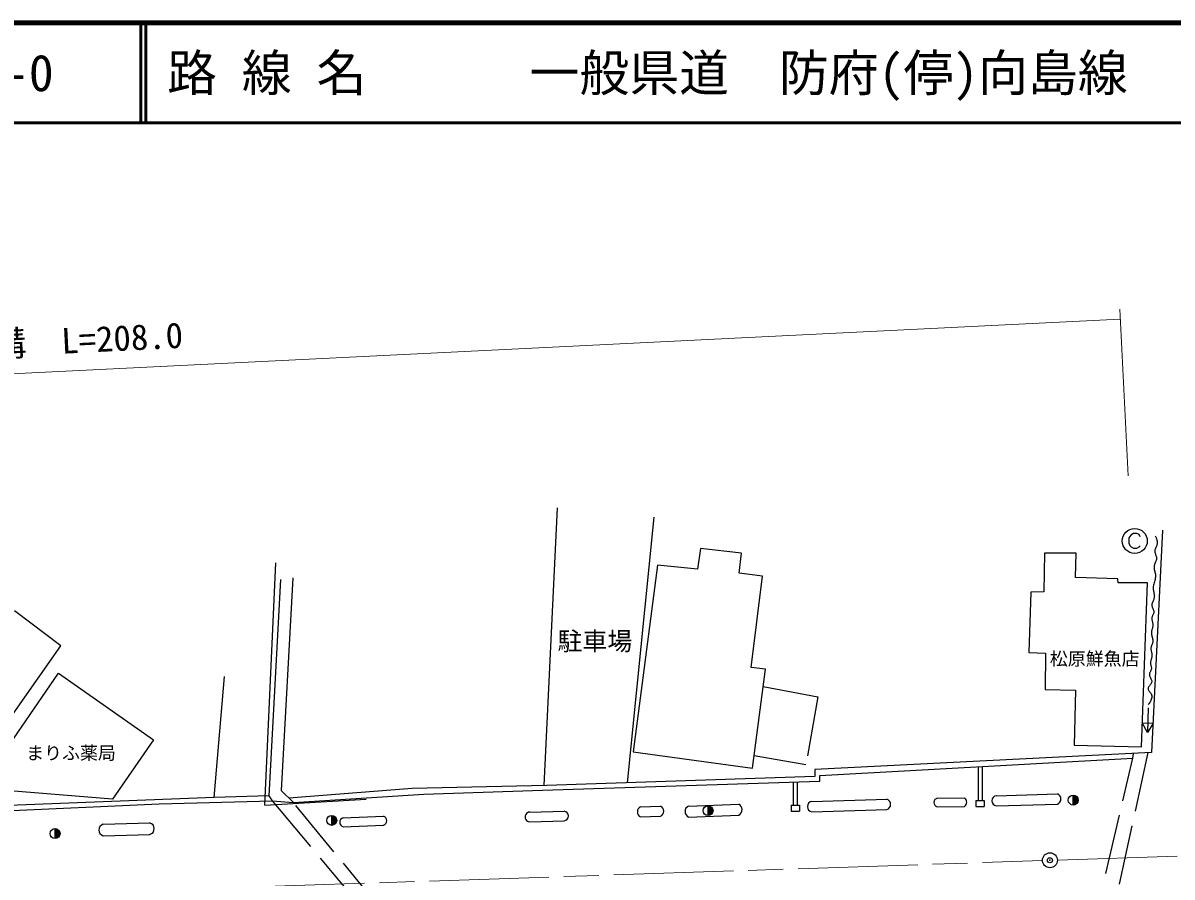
# Model space of a CAD drawing. Units: millimetres, scale not verified. Extents: x 40000 to 680000, y 20000 to 380000.
# Drawn here: x 165925 to 281163, y 294392 to 380000 of the extents above; entities that cross this region are included whole.
import ezdxf
from ezdxf.enums import TextEntityAlignment as Align

# ---------------------------------------------------------------- set-up
doc = ezdxf.new("R2010")
doc.units = ezdxf.units.MM
doc.header["$LTSCALE"] = 1000
doc.header["$PDMODE"] = 32
doc.header["$PDSIZE"] = 500
doc.linetypes.add('CHAIN', pattern=[18.5, 12, -1.5, 3.5, -1.5])
doc.linetypes.add('DASHED', pattern=[7.5, 6, -1.5])
for name, color, linetype, lineweight in [('M-BGD', 7, 'Continuous', 25), ('M-BGD-EXST', 7, 'Continuous', 25), ('M-BMK', 2, 'CHAIN', 13), ('M-BMK-SRVR', 3, 'Continuous', 25), ('M-STR-HTXT', 7, 'Continuous', 13), ('M-TTL', 2, 'Continuous', 140), ('M-TTL-LINE', 7, 'Continuous', 50)]:
    doc.layers.add(name, color=color, linetype=linetype, lineweight=lineweight)
doc.layers.add('M-OTRS', color=6, linetype='Continuous')
doc.layers.add('M-TTL-TXT', color=7, linetype='Continuous')
doc.styles.add('ＭＳ ゴシック', font='')
doc.styles.get('ＭＳ ゴシック').set_extended_font_data('MS Gothic')

msp = doc.modelspace()

# ---------------------------------------------------------------- linework, layer by layer
at = {"layer": 'M-BGD'}
for p, q in [((219504, 331408), (218166, 303553)), ((226548, 303831), (229217, 330457)), ((280223, 329154), (279104, 306878)), ((233879, 327329), (233568, 325259)), ((237988, 326865), (233879, 327329)), ((237742, 324845), (237988, 326865)), ((268372, 326846), (268303, 322983)), ((271545, 326846), (268372, 326846)), ((271476, 324431), (271545, 326846)), ((190189, 301601), (191268, 325877)), ((229567, 325638), (227118, 306943)), ((233568, 325259), (229567, 325638)), ((191745, 324224), (190573, 302528)), ((192987, 324397), (191804, 303055)), ((240087, 324535), (237742, 324845)), ((238949, 315394), (240087, 324535)), ((275742, 324285), (271476, 324431)), ((275751, 323891), (275742, 324285)), ((278720, 323879), (275751, 323891)), ((278099, 307426), (278720, 323879)), ((266992, 322948), (266819, 316912)), ((268303, 322983), (266992, 322948)), ((169736, 317560), (165060, 321059)), ((164933, 310754), (169736, 317560)), ((266819, 316912), (268475, 316843)), ((268475, 316843), (268441, 313186)), ((161545, 303279), (169497, 314825)), ((169497, 314825), (179008, 308145)), ((240398, 315222), (238949, 315394)), ((239087, 305288), (240398, 315222)), ((185088, 302356), (186123, 314497)), ((268441, 313186), (271476, 313118)), ((271476, 313118), (271338, 307599)), ((278774, 311363), (278698, 308864)), ((278698, 308864), (278169, 309849)), ((278169, 309849), (279286, 309814)), ((279286, 309814), (278698, 308864)), ((179008, 308145), (174905, 302197)), ((227118, 306943), (239087, 305288)), ((279104, 306878), (245353, 305163)), ((271338, 307599), (278099, 307426)), ((277231, 306296), (277297, 306786)), ((245835, 304573), (277231, 306296)), ((245346, 304454), (218426, 303562)), ((245353, 305163), (245346, 304454)), ((245835, 303983), (245835, 304573)), ((174905, 302197), (161545, 303279)), ((204972, 303252), (192572, 302311)), ((218426, 303562), (204972, 303252)), ((206125, 302690), (218017, 303112)), ((218017, 303112), (245835, 303983)), ((185088, 302356), (163668, 301540)), ((179575, 301735), (190912, 302043)), ((190573, 302528), (185088, 302356)), ((190189, 301601), (200354, 302186)), ((190573, 302528), (190912, 302043)), ((190912, 302043), (193052, 301846)), ((191804, 303055), (193052, 301846)), ((193052, 301846), (206125, 302690)), ((245045, 301973), (252561, 302192)), ((257616, 302287), (260340, 302321)), ((261489, 302068), (261489, 301468)), ((261489, 302068), (262339, 302068)), ((262339, 302068), (262339, 301468)), ((263516, 302545), (269669, 302727)), ((151897, 300472), (179575, 301735)), ((216765, 300892), (220201, 300994)), ((227847, 301432), (229858, 301500)), ((232681, 301501), (237712, 301705)), ((242955, 301589), (242955, 300989)), ((242955, 301589), (243805, 301589)), ((242955, 300989), (243805, 300989)), ((243805, 301589), (243805, 300989)), ((245045, 300928), (252561, 301148)), ((257616, 301434), (260340, 301467)), ((261489, 301468), (262339, 301468)), ((263516, 301521), (269669, 301703)), ((173961, 299674), (178631, 299809)), ((198043, 300324), (202067, 300481)), ((216765, 299928), (220201, 300031)), ((227847, 300412), (229858, 300479)), ((232681, 300401), (237712, 300605)), ((173961, 298531), (178631, 298666)), ((198043, 299416), (202067, 299574))]:
    msp.add_line(p, q, dxfattribs=at)
at = {"layer": 'M-BGD', "linetype": 'DASHED'}
for p, q in [((240170, 313497), (245641, 312462)), ((245641, 312462), (244434, 305633)), ((244434, 305633), (239252, 306538)), ((278730, 306859), (275097, 290195)), ((261713, 305444), (261713, 302068)), ((262113, 305466), (262113, 302068)), ((272816, 287438), (277231, 306296)), ((243178, 303900), (243178, 301589)), ((243578, 303912), (243578, 301589)), ((190912, 302043), (205016, 285218)), ((206647, 285348), (193052, 301846))]:
    msp.add_line(p, q, dxfattribs=at)
at = {"layer": 'M-BGD'}
msp.add_lwpolyline([(279485, 328566), (279523, 328501), (279557, 328433), (279586, 328362), (279612, 328290), (279634, 328217), (279652, 328142), (279665, 328067), (279674, 327991), (279679, 327915), (279679, 327840), (279670, 327764), (279652, 327691), (279626, 327618), (279594, 327547), (279560, 327476), (279526, 327406), (279494, 327334), (279467, 327262), (279447, 327189), (279437, 327113), (279438, 327030), (279449, 326947), (279468, 326865), (279493, 326783), (279520, 326702), (279547, 326620), (279572, 326539), (279592, 326457), (279604, 326374), (279606, 326290), (279597, 326208), (279578, 326127), (279552, 326048), (279521, 325969), (279487, 325891), (279454, 325812), (279422, 325734), (279395, 325654), (279375, 325574), (279364, 325491), (279363, 325399), (279372, 325307), (279387, 325215), (279408, 325123), (279431, 325032), (279455, 324940), (279477, 324849), (279495, 324757), (279506, 324664), (279509, 324571), (279501, 324453), (279482, 324337), (279456, 324221), (279424, 324105), (279390, 323990), (279356, 323875), (279324, 323760), (279297, 323644), (279277, 323527), (279267, 323409), (279268, 323315), (279278, 323220), (279293, 323125), (279312, 323031), (279333, 322937), (279353, 322843), (279371, 322749), (279385, 322654), (279391, 322560), (279388, 322465), (279376, 322383), (279355, 322302), (279327, 322223), (279295, 322144), (279261, 322066), (279227, 321988), (279197, 321909), (279171, 321830), (279154, 321749), (279146, 321666), (279151, 321590), (279166, 321514), (279188, 321439), (279216, 321365), (279246, 321291), (279276, 321217), (279303, 321143), (279325, 321068), (279338, 320993), (279340, 320916), (279332, 320863), (279318, 320811), (279298, 320760), (279273, 320711), (279247, 320661), (279221, 320612), (279195, 320563), (279173, 320512), (279156, 320461), (279146, 320408), (279142, 320332), (279145, 320258), (279155, 320183), (279169, 320108), (279186, 320033), (279203, 319958), (279220, 319883), (279233, 319808), (279241, 319733), (279243, 319657), (279237, 319579), (279225, 319501), (279209, 319424), (279190, 319347), (279169, 319270), (279148, 319193), (279129, 319116), (279113, 319039), (279102, 318961), (279098, 318882), (279101, 318792), (279113, 318702), (279131, 318613), (279153, 318523), (279177, 318434), (279200, 318345), (279220, 318256), (279235, 318167), (279244, 318077), (279243, 317987), (279234, 317922), (279219, 317858), (279198, 317795), (279174, 317733), (279148, 317672), (279121, 317610), (279097, 317548), (279075, 317486), (279059, 317422), (279049, 317357), (279047, 317280), (279051, 317202), (279062, 317125), (279076, 317047), (279092, 316970), (279109, 316893), (279125, 316816), (279137, 316738), (279145, 316660), (279146, 316583), (279140, 316507), (279128, 316431), (279112, 316356), (279092, 316282), (279072, 316207), (279051, 316133), (279032, 316058), (279016, 315984), (279005, 315908), (279001, 315832), (279004, 315773), (279012, 315715), (279025, 315657), (279040, 315599), (279056, 315541), (279072, 315483), (279086, 315426), (279095, 315368), (279100, 315309), (279098, 315251), (279087, 315196), (279069, 315144), (279045, 315092), (279018, 315042), (278989, 314991), (278960, 314941), (278934, 314890), (278912, 314839), (278897, 314786), (278890, 314731), (278895, 314652), (278914, 314574), (278942, 314498), (278978, 314423), (279016, 314348), (279054, 314273), (279088, 314198), (279115, 314121), (279131, 314044), (279132, 313965), (279116, 313890), (279085, 313820), (279043, 313753), (278995, 313687), (278942, 313623), (278891, 313559), (278844, 313493), (278805, 313426), (278779, 313355), (278769, 313280), (278778, 313203), (278805, 313129), (278844, 313059), (278892, 312991), (278945, 312924), (278998, 312857), (279048, 312789), (279089, 312719), (279119, 312645), (279132, 312568), (279131, 312474), (279122, 312379), (279104, 312284), (279078, 312190), (279044, 312098), (279004, 312009), (278957, 311924), (278904, 311842), (278846, 311766), (278782, 311695)], dxfattribs=at)
for centre, radius, start, end in [((245116, 301450), 527, 97.69409, 262.30591), ((252393, 301673), 552, 287.76095, 73.19396), ((257717, 301860), 439, 99.61644, 256.64007), ((260088, 301894), 496, 300.58454, 59.41546), ((263604, 302037), 515, 99.80717, 260.19283), ((269476, 302215), 547, 290.6545, 69.3455), ((216765, 300410), 482, 89.9692, 270.0308), ((220135, 300512), 486, 277.83528, 82.16472), ((228116, 300922), 577, 117.7842, 242.2158), ((229655, 300990), 549, 291.67581, 68.32419), ((232926, 300949), 604, 113.94774, 246.69243), ((237419, 301157), 622, 297.50287, 61.85337), ((174119, 299103), 593, 105.47378, 254.52622), ((178515, 299238), 583, 281.38061, 78.61939), ((198144, 299878), 458, 102.70937, 258.83907), ((201927, 300028), 475, 289.48724, 72.81966)]:
    msp.add_arc(centre, radius, start, end, dxfattribs=at)
at = {"layer": 'M-BGD-EXST'}
for p, q in [((277020, 328669), (276842, 328386)), ((277302, 328831), (277020, 328669)), ((277643, 328831), (277302, 328831)), ((277868, 328721), (277643, 328831)), ((277973, 328501), (277868, 328721)), ((276842, 328386), (276842, 327825)), ((276842, 327825), (276962, 327600)), ((276962, 327600), (277077, 327480)), ((277077, 327480), (277292, 327370)), ((277292, 327370), (277632, 327370)), ((277632, 327370), (277863, 327485)), ((277863, 327485), (277973, 327595)), ((271255, 301598), (271255, 302598)), ((271297, 301600), (271297, 302597)), ((271339, 301605), (271339, 302591)), ((271380, 301614), (271380, 302582)), ((271422, 301627), (271422, 302570)), ((271464, 301644), (271464, 302553)), ((271505, 301665), (271505, 302531)), ((271547, 301692), (271547, 302504)), ((271589, 301726), (271589, 302471)), ((271630, 301768), (271630, 302429)), ((271672, 301822), (271672, 302375)), ((271714, 301898), (271714, 302298)), ((234628, 300545), (234628, 301545)), ((234669, 300546), (234669, 301543)), ((234711, 300552), (234711, 301538)), ((234753, 300561), (234753, 301529)), ((234794, 300573), (234794, 301516)), ((234836, 300590), (234836, 301499)), ((234878, 300612), (234878, 301478)), ((234919, 300639), (234919, 301451)), ((234961, 300672), (234961, 301417)), ((235003, 300714), (235003, 301375)), ((235044, 300768), (235044, 301321)), ((235086, 300845), (235086, 301244)), ((196889, 299568), (196889, 300568)), ((196930, 299569), (196930, 300566)), ((196972, 299575), (196972, 300561)), ((197014, 299584), (197014, 300552)), ((197055, 299596), (197055, 300539)), ((197097, 299613), (197097, 300522)), ((197139, 299635), (197139, 300501)), ((197180, 299662), (197180, 300474)), ((197222, 299695), (197222, 300440)), ((197264, 299737), (197264, 300398)), ((197305, 299791), (197305, 300344)), ((197347, 299868), (197347, 300267)), ((169140, 298246), (169140, 299246)), ((169182, 298248), (169182, 299244)), ((169223, 298253), (169223, 299239)), ((169265, 298262), (169265, 299230)), ((169307, 298274), (169307, 299217)), ((169348, 298291), (169348, 299200)), ((169390, 298313), (169390, 299179)), ((169432, 298340), (169432, 299152)), ((169473, 298373), (169473, 299118)), ((169515, 298415), (169515, 299077)), ((169557, 298469), (169557, 299022)), ((169598, 298546), (169598, 298946))]:
    msp.add_line(p, q, dxfattribs=at)
for centre, radius in [((277429, 328082), 1250), ((271255, 302098), 500), ((234628, 301045), 500), ((196889, 300068), 500), ((169140, 298746), 500)]:
    msp.add_circle(centre, radius, dxfattribs=at)
at = {"layer": 'M-BMK'}
for p, q in [((269670, 296093), (367927, 299278)), ((169707, 292740), (268171, 296043))]:
    msp.add_line(p, q, dxfattribs=at)
at = {"layer": 'M-BMK-SRVR'}
msp.add_circle((268920, 296069), 750, dxfattribs=at)
at = {"layer": 'M-OTRS'}
msp.add_point((268920, 296069), dxfattribs=at)
at = {"layer": 'M-STR-HTXT'}
for p, q in [((276756, 334604), (275930, 351316)), ((65563, 339920), (275979, 350317))]:
    msp.add_line(p, q, dxfattribs=at)
at = {"layer": 'M-TTL'}
msp.add_line((680000, 380000), (40000, 380000), dxfattribs=at)
at = {"layer": 'M-TTL-LINE'}
for p, q in [((177750, 380000), (177750, 370000)), ((178250, 380000), (178250, 370000)), ((40000, 370000), (680000, 370000))]:
    msp.add_line(p, q, dxfattribs=at)

# ---------------------------------------------------------------- texts
at = {"layer": 'M-BGD-EXST', "style": 'ＭＳ ゴシック'}
for s, height, p in [('駐車場', 1833, (219535, 316564)), ('松原鮮魚店', 1320, (268908, 315211)), ('まりふ薬局', 1320, (166238, 305770))]:
    msp.add_text(s, height=height, dxfattribs=at).set_placement(p, align=Align.BOTTOM_LEFT)
at = {"layer": 'M-STR-HTXT', "style": 'ＭＳ ゴシック'}
msp.add_text('側溝\u3000L=208.0', height=2566, rotation=2.829, dxfattribs=at).set_placement((170722, 346117), align=Align.BOTTOM_CENTER)
at = {"layer": 'M-TTL-TXT', "style": 'ＭＳ ゴシック'}
for s, p in [('路 線 名', (180380, 375000)), ('一般県道\u3000防府(停)向島線', (216734, 375000)), ('5-0', (161521, 375000))]:
    msp.add_text(s, height=3666, dxfattribs=at).set_placement(p, align=Align.MIDDLE_LEFT)

doc.saveas('drawing.dxf')
